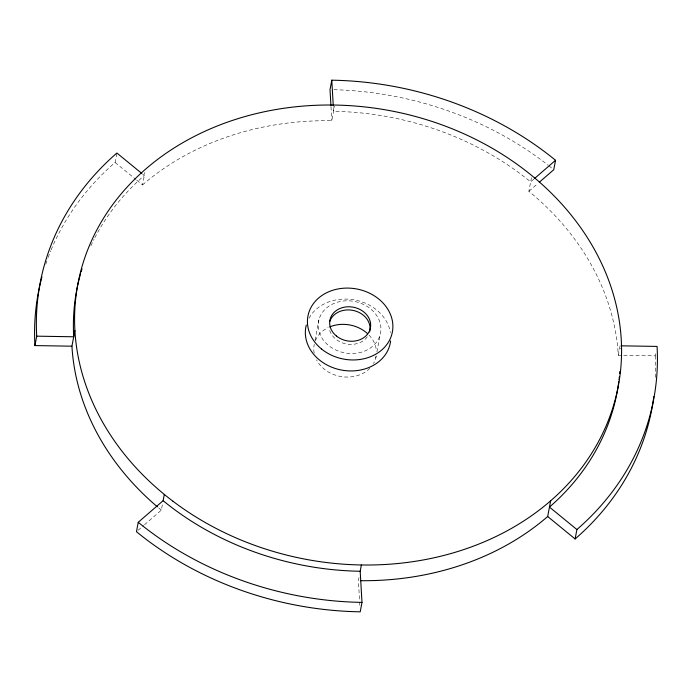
<?xml version="1.0" encoding="UTF-8"?>
<svg xmlns="http://www.w3.org/2000/svg" width="692" height="692" viewBox="0 0 692 692"><rect width="100%" height="100%" fill="white"/><g stroke="black" fill="none" stroke-linecap="round" stroke-linejoin="round"><path stroke-width="0.52" stroke-dasharray="3.46 2.59" d="M51.156 249.821A312.222 259.145 10.7 0 1 115.106 162.456L116.689 154.082M136.722 180.145L142.543 184.911L144.913 172.351M144.49 524.752L161.348 510.125L162.534 503.845M142.543 184.911A274.983 228.239 10.7 0 1 331.814 120.745L334.582 106.092M315.05 340.317L318.917 319.842M375.747 358.032L376.137 355.982M376.906 351.891L380.202 334.487A31.521 26.158 10.7 0 0 339.98 301.565A31.521 26.158 10.7 0 0 328.492 345.438A31.521 26.158 10.7 0 0 380.202 334.487M359.001 577.535L358.404 580.674L359.589 601.08M655.679 353.742L655.281 355.835L618.293 355.221A274.983 228.239 10.7 0 0 528.878 191.295L531.447 177.688M618.293 355.221L620.067 345.81A274.983 228.239 10.7 0 1 620.222 348.898M533.869 179.09L530.652 181.875A274.983 228.239 10.7 0 0 333.596 111.325L333.284 105.954M138.063 530.323L143.685 525.444M528.878 191.295L537.701 183.631M142.656 174.125L144.317 175.491A274.983 228.239 10.7 0 0 94.519 238.368M115.106 162.456L135.892 179.462M331.01 106.784L331.814 120.745M359.65 602.152L359.84 605.37M45.776 264.18A312.222 259.145 10.7 0 1 47.809 258.401M48.163 257.441A312.222 259.145 10.7 0 1 50.767 250.772M333.907 89.692A312.222 259.145 10.7 0 1 548.081 165.163M548.894 165.803A312.222 259.145 10.7 0 1 552.147 168.398M655.281 355.835A312.222 259.145 10.7 0 1 655.428 378.351M161.348 510.125A274.983 228.239 10.7 0 1 158.183 507.504M309.004 318.242A42.965 35.664 10.7 0 1 354.07 299.852A42.965 35.664 10.7 0 1 390.418 332.592M90.894 245.816A274.983 228.239 10.7 0 1 94.043 239.294M367.288 336.84A20.622 17.118 10.7 0 1 345.221 343.734A20.622 17.118 10.7 0 1 329.15 327.723M376.154 356.129A31.521 26.158 10.7 0 1 373.498 363.49M369.831 368.3A31.521 26.158 10.7 0 1 316.521 359.857M314.168 353.145A31.521 26.158 10.7 0 1 314.246 344.331M315.405 340.602A31.521 26.158 10.7 0 1 328.138 327.627M369.026 335.075A31.521 26.158 10.7 0 1 376.422 351.225"/><path stroke-width="1.04" d="M157.404 506.838A274.983 228.239 10.7 0 1 71.933 346.19L34.937 345.585L36.719 336.165A312.222 259.145 10.7 0 1 116.887 153.036L141.825 173.45M71.933 346.19L74.892 330.499M164.307 494.425L163.122 500.705L138.236 522.296L136.462 531.716A312.222 259.145 10.7 0 0 360.212 611.814L361.985 602.395L360.186 571.255L361.371 564.975M539.31 182.238L553.764 169.704L555.538 160.285A312.222 259.145 10.7 0 0 331.788 80.186L330.015 89.605L330.94 105.712M360.549 580.7A274.983 228.239 10.7 0 0 547.683 516.509L550.65 500.809M547.683 516.509L575.113 538.964L576.894 529.544A312.222 259.145 10.7 0 0 657.063 346.415L621.131 345.827M534.665 178.389L555.538 160.285M36.719 336.165L73.707 336.779A274.983 228.239 10.7 0 1 80.566 273.781M576.894 529.544L549.457 507.089A274.983 228.239 10.7 0 0 618.786 381.724M331.788 80.186L333.284 105.954M653.828 396.62A312.222 259.145 10.7 0 1 575.113 538.964M34.937 345.585A312.222 259.145 10.7 0 1 41.944 276.869M390.608 340.922A42.965 35.664 10.7 0 1 341.476 370.056A42.965 35.664 10.7 0 1 306.305 325.032M360.186 571.255A274.983 228.239 10.7 0 1 163.122 500.705M81.137 271.809A274.983 228.239 10.7 0 1 82.028 268.868M619.842 371.526A274.983 228.239 10.7 0 1 619.677 373.568M619.383 376.63A274.983 228.239 10.7 0 1 619.046 379.692M361.985 602.395A312.222 259.145 10.7 0 1 138.236 522.296M329.764 321.512A20.622 17.118 10.7 0 1 354.416 310.717A20.622 17.118 10.7 0 1 369.606 331.952M329.885 326.84A31.521 26.158 10.7 0 1 367.642 333.717M321.443 348.932A42.965 35.664 10.7 0 0 391.923 334.002A42.965 35.664 10.7 0 0 337.099 289.135A42.965 35.664 10.7 0 0 321.443 348.932M336.373 335.975A20.622 17.118 10.7 0 0 370.203 328.812A20.622 17.118 10.7 0 0 343.889 307.274A20.622 17.118 10.7 0 0 336.373 335.975M172.957 501.233A274.983 228.239 10.7 0 0 617.575 389.579A274.983 228.239 10.7 0 0 253.696 114.223A274.983 228.239 10.7 0 0 172.957 501.233"/></g></svg>
